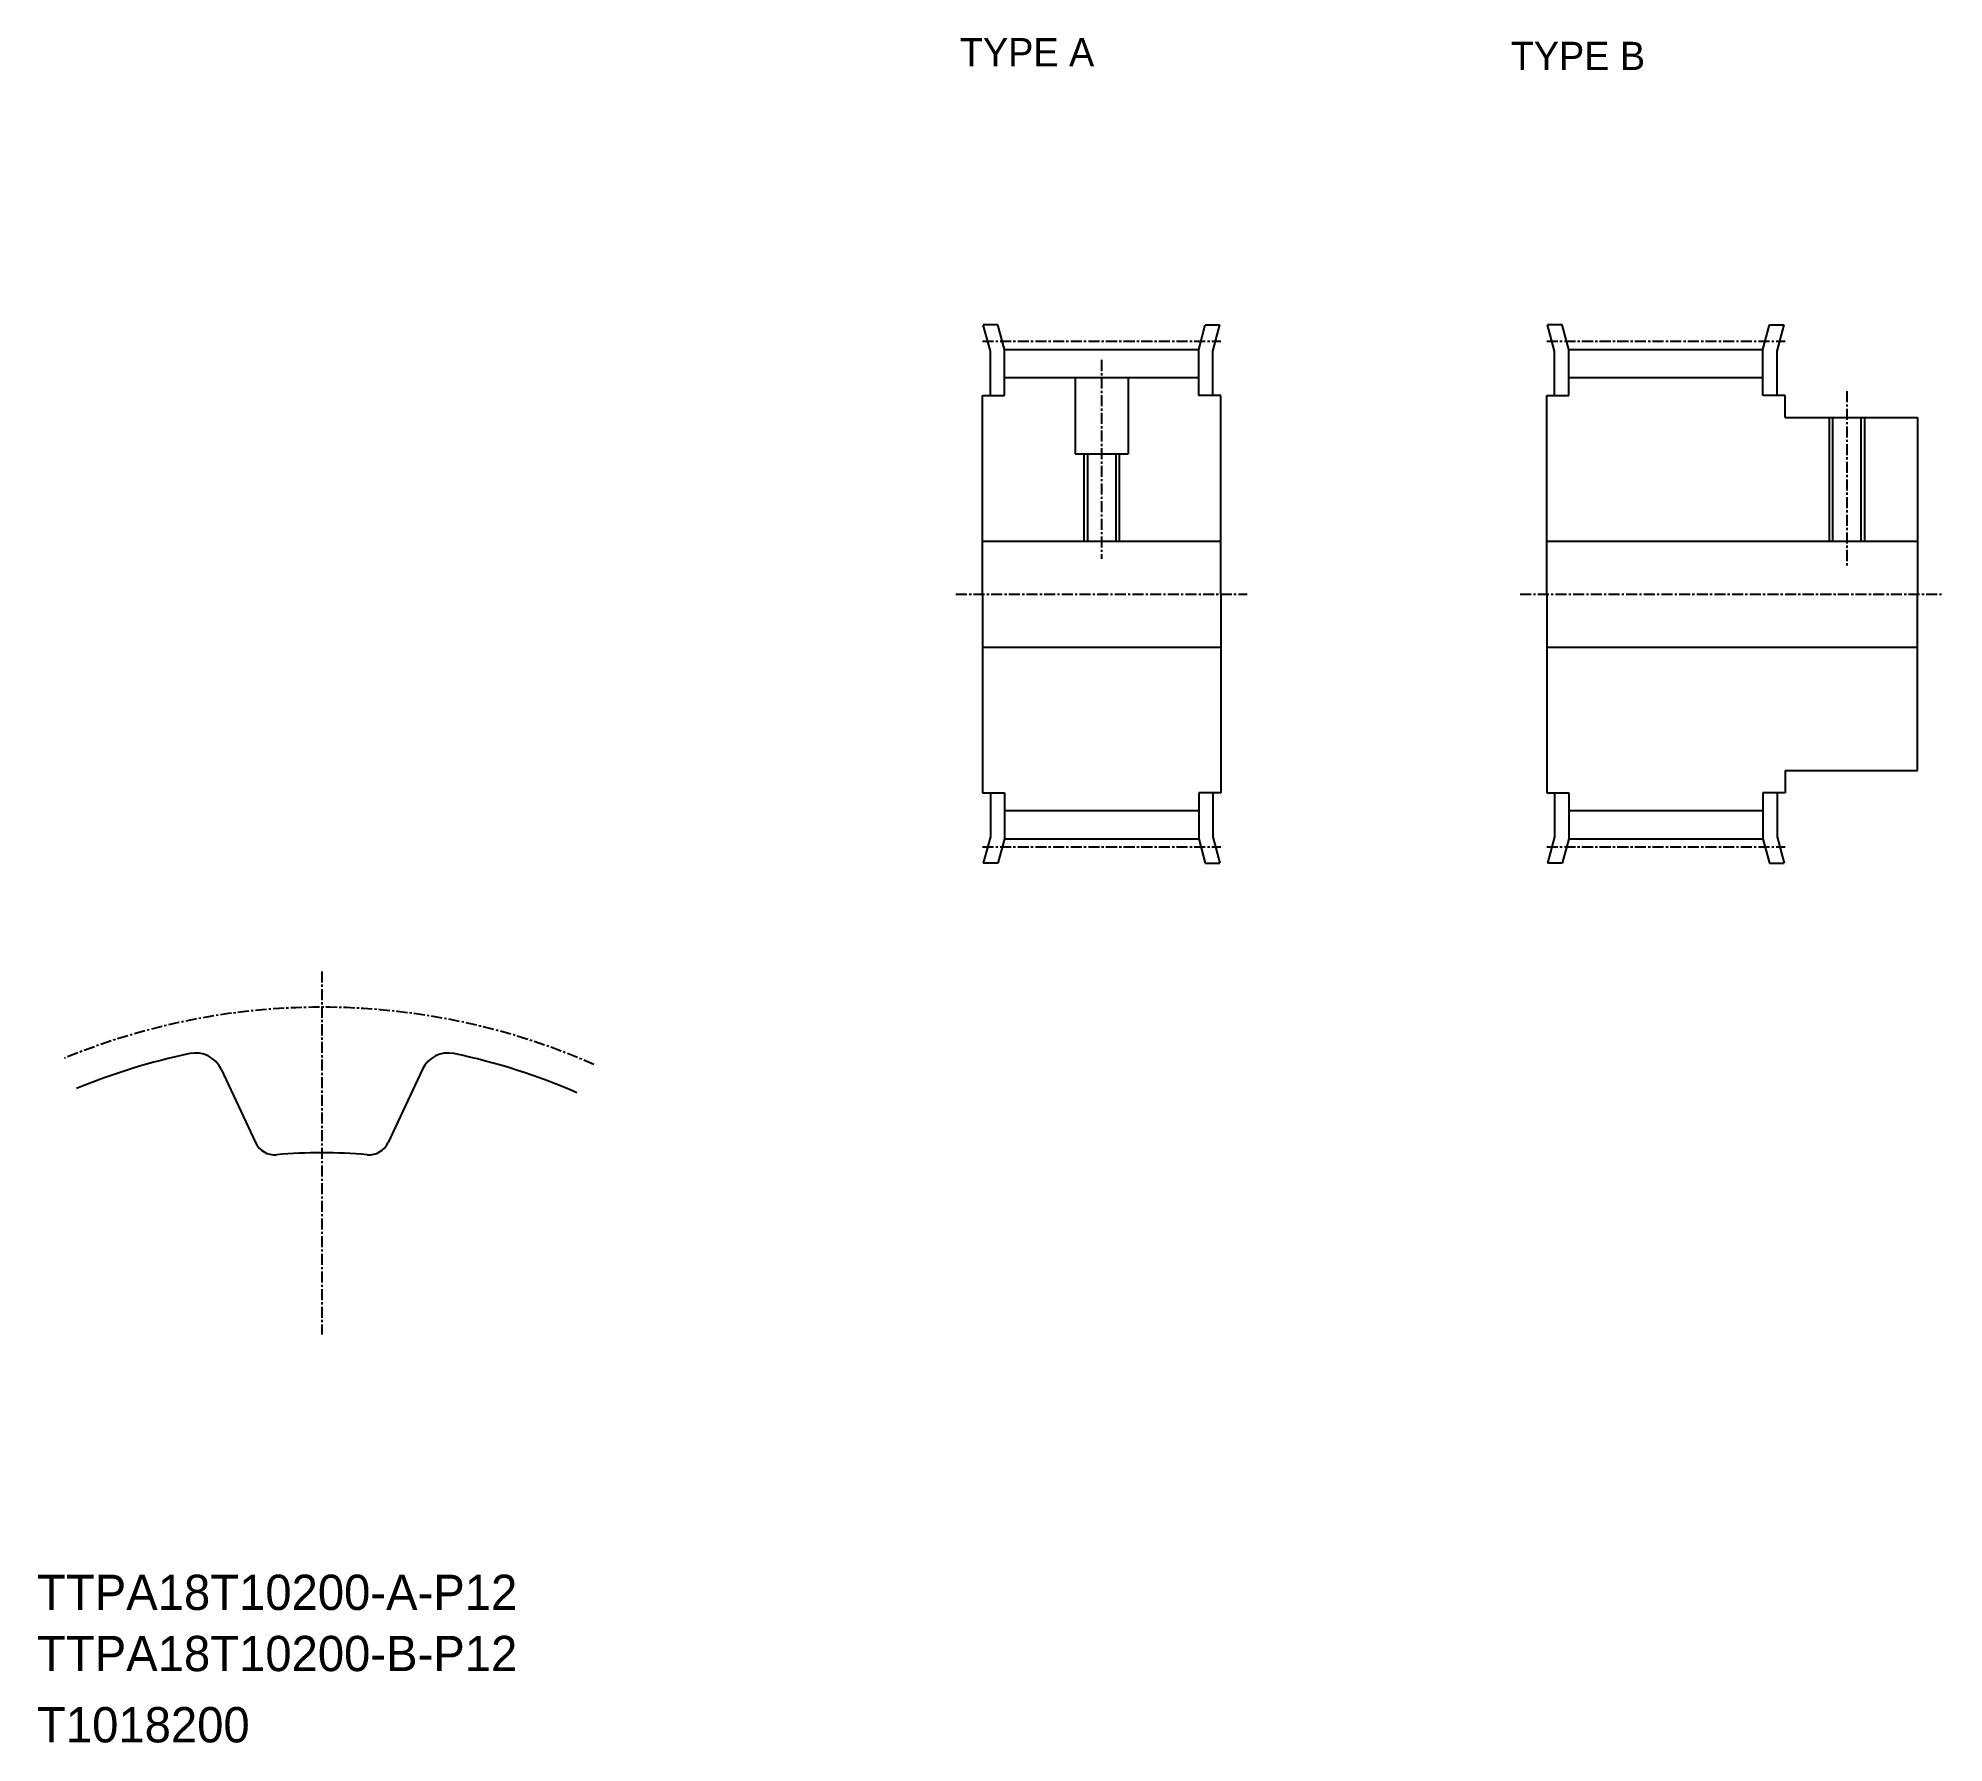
# Model space of a CAD drawing. Extents: x 10 to 226, y 10 to 203.
import ezdxf

# ---------------------------------------------------------------- set-up
doc = ezdxf.new("R2010")
doc.units = 0
doc.linetypes.add('CENTER', pattern=[2, 1.25, -0.25, 0.25, -0.25])
doc.layers.get('0').update_dxf_attribs({"linetype": 'CONTINUOUS'})
doc.layers.add('CENTER', color=1, linetype='CENTER')

msp = doc.modelspace()

# ---------------------------------------------------------------- linework, layer by layer
at = {"color": 7, "linetype": 'CONTINUOUS'}
for p, q in [((118.01, 167.62), (117.21, 170.6)), ((118.87, 170.6), (117.21, 170.6)), ((119.61, 167.83), (118.87, 170.6)), ((141.61, 167.83), (142.36, 170.6)), ((142.36, 170.6), (144.01, 170.6)), ((143.21, 167.62), (144.01, 170.6)), ((181.94, 167.62), (181.14, 170.6)), ((182.8, 170.6), (181.14, 170.6)), ((183.54, 167.83), (182.8, 170.6)), ((205.54, 167.83), (206.28, 170.6)), ((206.28, 170.6), (207.94, 170.6)), ((207.14, 167.62), (207.94, 170.6)), ((118.01, 162.6), (118.01, 167.62)), ((119.61, 162.6), (119.61, 167.83)), ((119.61, 167.83), (141.61, 167.83)), ((141.61, 162.6), (141.61, 167.83)), ((143.21, 162.6), (143.21, 167.62)), ((181.94, 162.6), (181.94, 167.62)), ((183.54, 167.83), (205.54, 167.83)), ((183.54, 162.6), (183.54, 167.83)), ((205.54, 162.6), (205.54, 167.83)), ((207.14, 162.6), (207.14, 167.62)), ((119.61, 164.63), (141.61, 164.63)), ((127.61, 164.63), (127.61, 156)), ((133.61, 164.63), (133.61, 156)), ((183.54, 164.63), (205.54, 164.63)), ((117.11, 140.1), (117.11, 162.6)), ((117.11, 162.6), (119.61, 162.6)), ((144.11, 162.6), (141.61, 162.6)), ((144.11, 140.1), (144.11, 162.6)), ((181.04, 140.1), (181.04, 162.6)), ((181.04, 162.6), (183.54, 162.6)), ((208.04, 162.6), (205.54, 162.6)), ((208.04, 160.1), (208.04, 162.6)), ((208.04, 160.1), (223.04, 160.1)), ((213.44, 160.1), (213.44, 146.1)), ((216.64, 160.1), (216.64, 146.1)), ((223.04, 160.1), (223.04, 140.1)), ((127.61, 156), (133.61, 156)), ((129.01, 156), (129.01, 146.1)), ((132.21, 156), (132.21, 146.1)), ((117.11, 146.1), (144.11, 146.1)), ((181.04, 146.1), (223.04, 146.1)), ((117.11, 140.1), (117.11, 117.6)), ((144.11, 140.1), (144.11, 117.6)), ((181.04, 140.1), (181.04, 117.6)), ((223.04, 120.1), (223.04, 140.1)), ((117.11, 134.1), (144.11, 134.1)), ((181.04, 134.1), (223.04, 134.1)), ((208.04, 120.1), (223.04, 120.1)), ((208.04, 120.1), (208.04, 117.6)), ((117.11, 117.6), (119.61, 117.6)), ((118.01, 117.6), (118.01, 112.59)), ((119.61, 117.6), (119.61, 112.38)), ((141.61, 117.6), (141.61, 112.38)), ((144.11, 117.6), (141.61, 117.6)), ((143.21, 117.6), (143.21, 112.59)), ((181.04, 117.6), (183.54, 117.6)), ((181.94, 117.6), (181.94, 112.59)), ((183.54, 117.6), (183.54, 112.38)), ((205.54, 117.6), (205.54, 112.38)), ((208.04, 117.6), (205.54, 117.6)), ((207.14, 117.6), (207.14, 112.59)), ((119.61, 115.58), (141.61, 115.58)), ((183.54, 115.58), (205.54, 115.58)), ((118.01, 112.59), (117.21, 109.6)), ((119.61, 112.38), (118.87, 109.6)), ((119.61, 112.38), (141.61, 112.38)), ((141.61, 112.38), (142.36, 109.6)), ((143.21, 112.59), (144.01, 109.6)), ((181.94, 112.59), (181.14, 109.6)), ((183.54, 112.38), (182.8, 109.6)), ((183.54, 112.38), (205.54, 112.38)), ((205.54, 112.38), (206.28, 109.6)), ((207.14, 112.59), (207.94, 109.6)), ((118.87, 109.6), (117.21, 109.6)), ((142.36, 109.6), (144.01, 109.6)), ((182.8, 109.6), (181.14, 109.6)), ((206.28, 109.6), (207.94, 109.6)), ((30.87, 86.26), (34.75, 77.95)), ((53.66, 86.26), (49.79, 77.95))]:
    msp.add_line(p, q, dxfattribs=at)
at = {"color": 3, "linetype": 'CONTINUOUS'}
for p, q in [((213.04, 160.1), (213.04, 146.1)), ((217.04, 160.1), (217.04, 146.1)), ((128.61, 156), (128.61, 146.1)), ((132.61, 156), (132.61, 146.1))]:
    msp.add_line(p, q, dxfattribs=at)
at = {"color": 7, "linetype": 'CONTINUOUS'}
for centre, radius, start, end in [((42.27, 16.9), 72.7, 101.8695, 112.4966), ((27.97, 84.91), 3.2, 25, 101.8695), ((56.56, 84.91), 3.2, 78.1305, 155), ((42.27, 16.9), 72.7, 66.577, 78.1305), ((36.92, 78.97), 2.4, 205, 274.9213), ((47.61, 78.97), 2.4, 265.0787, 335), ((42.27, 16.9), 59.9, 85.0787, 94.9213)]:
    msp.add_arc(centre, radius, start, end, dxfattribs=at)
at = {"layer": 'CENTER', "color": 1, "linetype": 'CENTER'}
for p, q in [((117.11, 168.75), (144.11, 168.75)), ((181.04, 168.75), (208.04, 168.75)), ((130.61, 166.63), (130.61, 144.1)), ((215.04, 163.1), (215.04, 143.1)), ((114.11, 140.1), (147.11, 140.1)), ((178.04, 140.1), (226.04, 140.1)), ((117.11, 111.45), (144.11, 111.45)), ((181.04, 111.45), (208.04, 111.45)), ((42.27, 97.36), (42.27, 56.23))]:
    msp.add_line(p, q, dxfattribs=at)
msp.add_arc((42.27, 16.9), 76.4, 66.2136, 112.4493, dxfattribs=at)

# ---------------------------------------------------------------- texts
at = {"color": 7, "linetype": 'CONTINUOUS'}
for s, height, p in [('TYPE A', 3.2, (114.56, 199.9)), ('TYPE B', 3.2, (176.97, 199.48)), ('TTPA18T10200-A-P12', 4, (10, 25)), ('TTPA18T10200-B-P12', 4, (10, 18.07)), ('T1018200', 4, (10, 10))]:
    msp.add_text(s, height=height, dxfattribs=at).set_placement(p)

doc.saveas('drawing.dxf')
